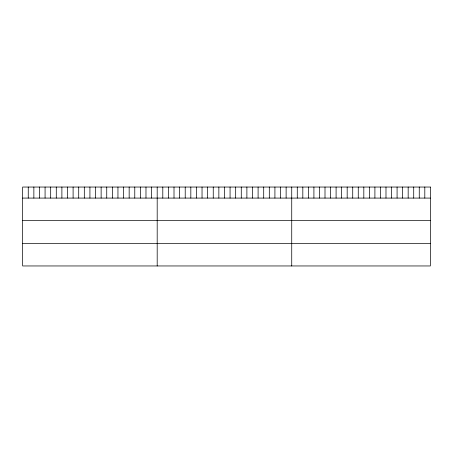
<?xml version="1.0" encoding="UTF-8"?>
<svg xmlns="http://www.w3.org/2000/svg" width="453" height="453" viewBox="0 0 453 453"><rect width="100%" height="100%" fill="white"/><g stroke="black" fill="none" stroke-linecap="round" stroke-linejoin="round"><path stroke-width="0.68" d="M22.65 198.08L430.35 198.08M22.65 220.481L430.35 220.481M22.65 243.555L430.35 243.555M424.806 187.044L424.806 198.08M419.263 187.044L419.263 198.08M413.714 187.044L413.714 198.08M408.17 187.044L408.17 198.08M402.626 187.044L402.626 198.08M397.083 187.044L397.083 198.08M391.539 187.044L391.539 198.08M385.99 187.044L385.99 198.08M380.446 187.044L380.446 198.08M374.903 187.044L374.903 198.08M369.359 187.044L369.359 198.08M363.816 187.044L363.816 198.08M358.266 187.044L358.266 198.08M352.723 187.044L352.723 198.08M347.179 187.044L347.179 198.08M341.636 187.044L341.636 198.08M336.092 187.044L336.092 198.08M330.543 187.044L330.543 198.08M324.999 187.044L324.999 198.08M319.456 187.044L319.456 198.08M313.912 187.044L313.912 198.08M308.368 187.044L308.368 198.08M302.819 187.044L302.819 198.08M297.276 187.044L297.276 198.08M291.732 187.044L291.732 265.956M286.126 187.044L286.126 198.08M280.52 187.044L280.52 198.08M274.914 187.044L274.914 198.08M269.309 187.044L269.309 198.08M263.703 187.044L263.703 198.08M258.097 187.044L258.097 198.08M252.491 187.044L252.491 198.08M246.885 187.044L246.885 198.08M241.279 187.044L241.279 198.08M235.673 187.044L235.673 198.08M230.067 187.044L230.067 198.08M224.462 187.044L224.462 198.08M218.856 187.044L218.856 198.08M213.25 187.044L213.25 198.08M207.644 187.044L207.644 198.08M202.038 187.044L202.038 198.08M196.432 187.044L196.432 198.08M190.826 187.044L190.826 198.08M185.22 187.044L185.22 198.08M179.614 187.044L179.614 198.08M174.009 187.044L174.009 198.08M168.403 187.044L168.403 198.08M162.797 187.044L162.797 198.08M157.191 187.044L157.191 265.956M151.585 187.044L151.585 198.08M145.979 187.044L145.979 198.08M140.373 187.044L140.373 198.08M134.768 187.044L134.768 198.08M129.162 187.044L129.162 198.08M123.556 187.044L123.556 198.08M117.95 187.044L117.95 198.08M112.344 187.044L112.344 198.08M106.738 187.044L106.738 198.08M101.132 187.044L101.132 198.08M95.526 187.044L95.526 198.08M89.921 187.044L89.921 198.08M84.315 187.044L84.315 198.08M78.709 187.044L78.709 198.08M73.103 187.044L73.103 198.08M67.497 187.044L67.497 198.08M61.891 187.044L61.891 198.08M56.285 187.044L56.285 198.08M50.679 187.044L50.679 198.08M45.074 187.044L45.074 198.08M39.468 187.044L39.468 198.08M33.862 187.044L33.862 198.08M28.256 187.044L28.256 198.08M430.35 187.044L22.65 187.044L22.65 265.956L430.35 265.956L430.35 187.044"/></g></svg>
